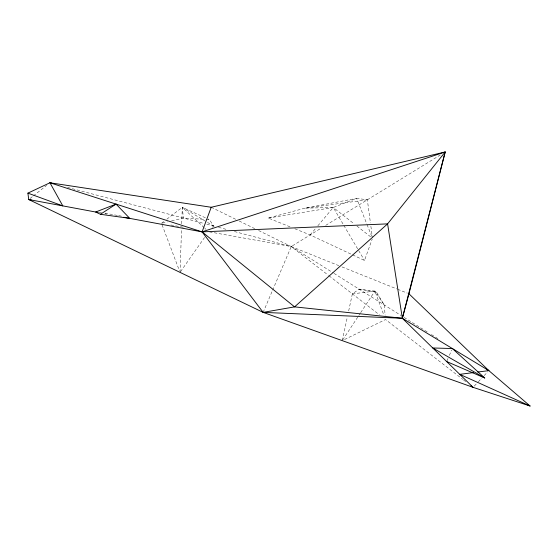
<?xml version="1.0" encoding="UTF-8"?>
<svg xmlns="http://www.w3.org/2000/svg" width="558" height="558" viewBox="0 0 558 558"><rect width="100%" height="100%" fill="white"/><g stroke="black" fill="none" stroke-linecap="round" stroke-linejoin="round"><path stroke-width="0.42" stroke-dasharray="2.79 2.09" d="M180.053 272.374L181.51 229.889M181.72 223.814L182.285 207.339L207.185 218.59M342.242 340.624L347.209 317.669M348.68 310.869L352.363 293.864L359.108 289.149L374.906 291.102L376.573 292.273L384.246 304.94L385.139 315.242M294.84 228.759L310.15 234.932L364.5 260.46L372.2 239.061M263.139 312.375L272.283 290.962M272.625 290.167L291.248 246.545L321.289 228.089M446.986 360.775L447.997 358.48M449.336 355.418L451.68 350.068M342.717 339.906L358.341 316.226M358.815 315.507L360.231 313.352M360.705 312.633L374.906 291.102L384.246 304.94M180.555 271.662L204.57 237.443M310.15 234.932L315.654 228.396M317.858 225.781L333.272 207.485L356.646 198.348L367.345 199.799L370.428 222.879M212.41 227.273L213.505 225.997L209.515 219.643L207.96 218.938M474.251 386.108L477.753 382.39M478.339 381.777L481.847 378.059M484.184 375.583L487.685 371.865M30.069 198.488L32.72 196.395M33.382 195.872L46.635 185.389M161.485 223.305L164.171 221.247M166.856 219.182L182.285 207.339L213.505 225.997M325.746 225.348L440.75 154.706M344.565 339.494L385.508 319.532L462.819 379.398M290.007 226.813L268.252 218.045L305.017 208.155L356.646 198.348L366.78 223.898M162.329 223.102L167.386 221.889M171.606 220.877L183.415 218.045L205.17 219.378M268.252 218.045L333.272 207.485L354.232 223.939M367.345 199.799L305.017 208.155L333.272 207.485L343.386 224.644M352.363 293.864L374.906 291.102L383.995 315.472M206.035 219.427L209.515 219.643M98.968 212.11L101.542 212.57M104.967 213.184L117.808 215.486M118.666 215.639L122.09 216.253M170.901 224.993L183.742 227.294M209.424 231.891L291.248 246.545L338.811 265.636M359.108 289.149L376.573 292.273M105.03 213.763L106.738 214.084M67.574 187.432L203.475 223.346M206.816 224.225L215.172 226.436M218.52 227.322L226.876 229.533M234.402 231.521L291.248 246.545L333.293 272.939M342.04 266.933L396.857 288.939M397.666 289.26L407.34 293.145M211.21 207.269L236.076 219.468M239.187 220.996L254.727 228.62M258.612 230.531L291.248 246.545L328.327 275.254M334.026 273.406L401.188 315.577M404.132 317.425L427.707 332.233M431.39 334.542L438.762 339.173M329.018 275.785L379.419 314.817M463.503 379.928L466.92 382.579M356.932 226.06L371.133 237.206M204.186 227.671L182.285 207.339L183.415 218.045M204.814 228.25L206.062 229.415M343.826 225.39L364.5 260.46M367.094 224.693L371.851 236.669M162.092 224.916L179.446 270.769M370.882 226.297L372.367 237.415"/><path stroke-width="0.84" d="M408.951 293.794L445.193 151.971L211.21 207.269L49.948 182.773L27.9 193.131L28.744 199.534L263.139 312.375L473.079 387.35L530.1 406.029L488.857 370.631L408.951 293.794L402.346 318.269L473.079 387.35L471.029 385.759M477.732 372.046L488.857 370.631L402.346 318.269L445.193 151.971L202.08 231.87L123.792 217.264M445.193 151.971L387.594 223.87L402.346 318.269L263.139 312.375L202.08 231.87L211.21 207.269M100.398 214.279L116.064 204.109L129.763 218.38L100.398 214.279L95.648 212.012L116.064 204.109M263.139 312.375L294.582 306.872L402.346 318.269M473.456 372.598L459.764 374.341L530.1 406.029M202.08 231.87L387.594 223.87L294.582 306.872L202.08 231.87L49.948 182.773L62.796 205.888L27.9 193.131M31.318 199.994L28.744 199.534L98.208 212.493M49.948 182.773L51.629 183.212M446.651 361.535L484.742 377.989L452.357 348.541L432.764 347.976L484.742 377.989M486.646 369.243L488.857 370.631"/></g></svg>
